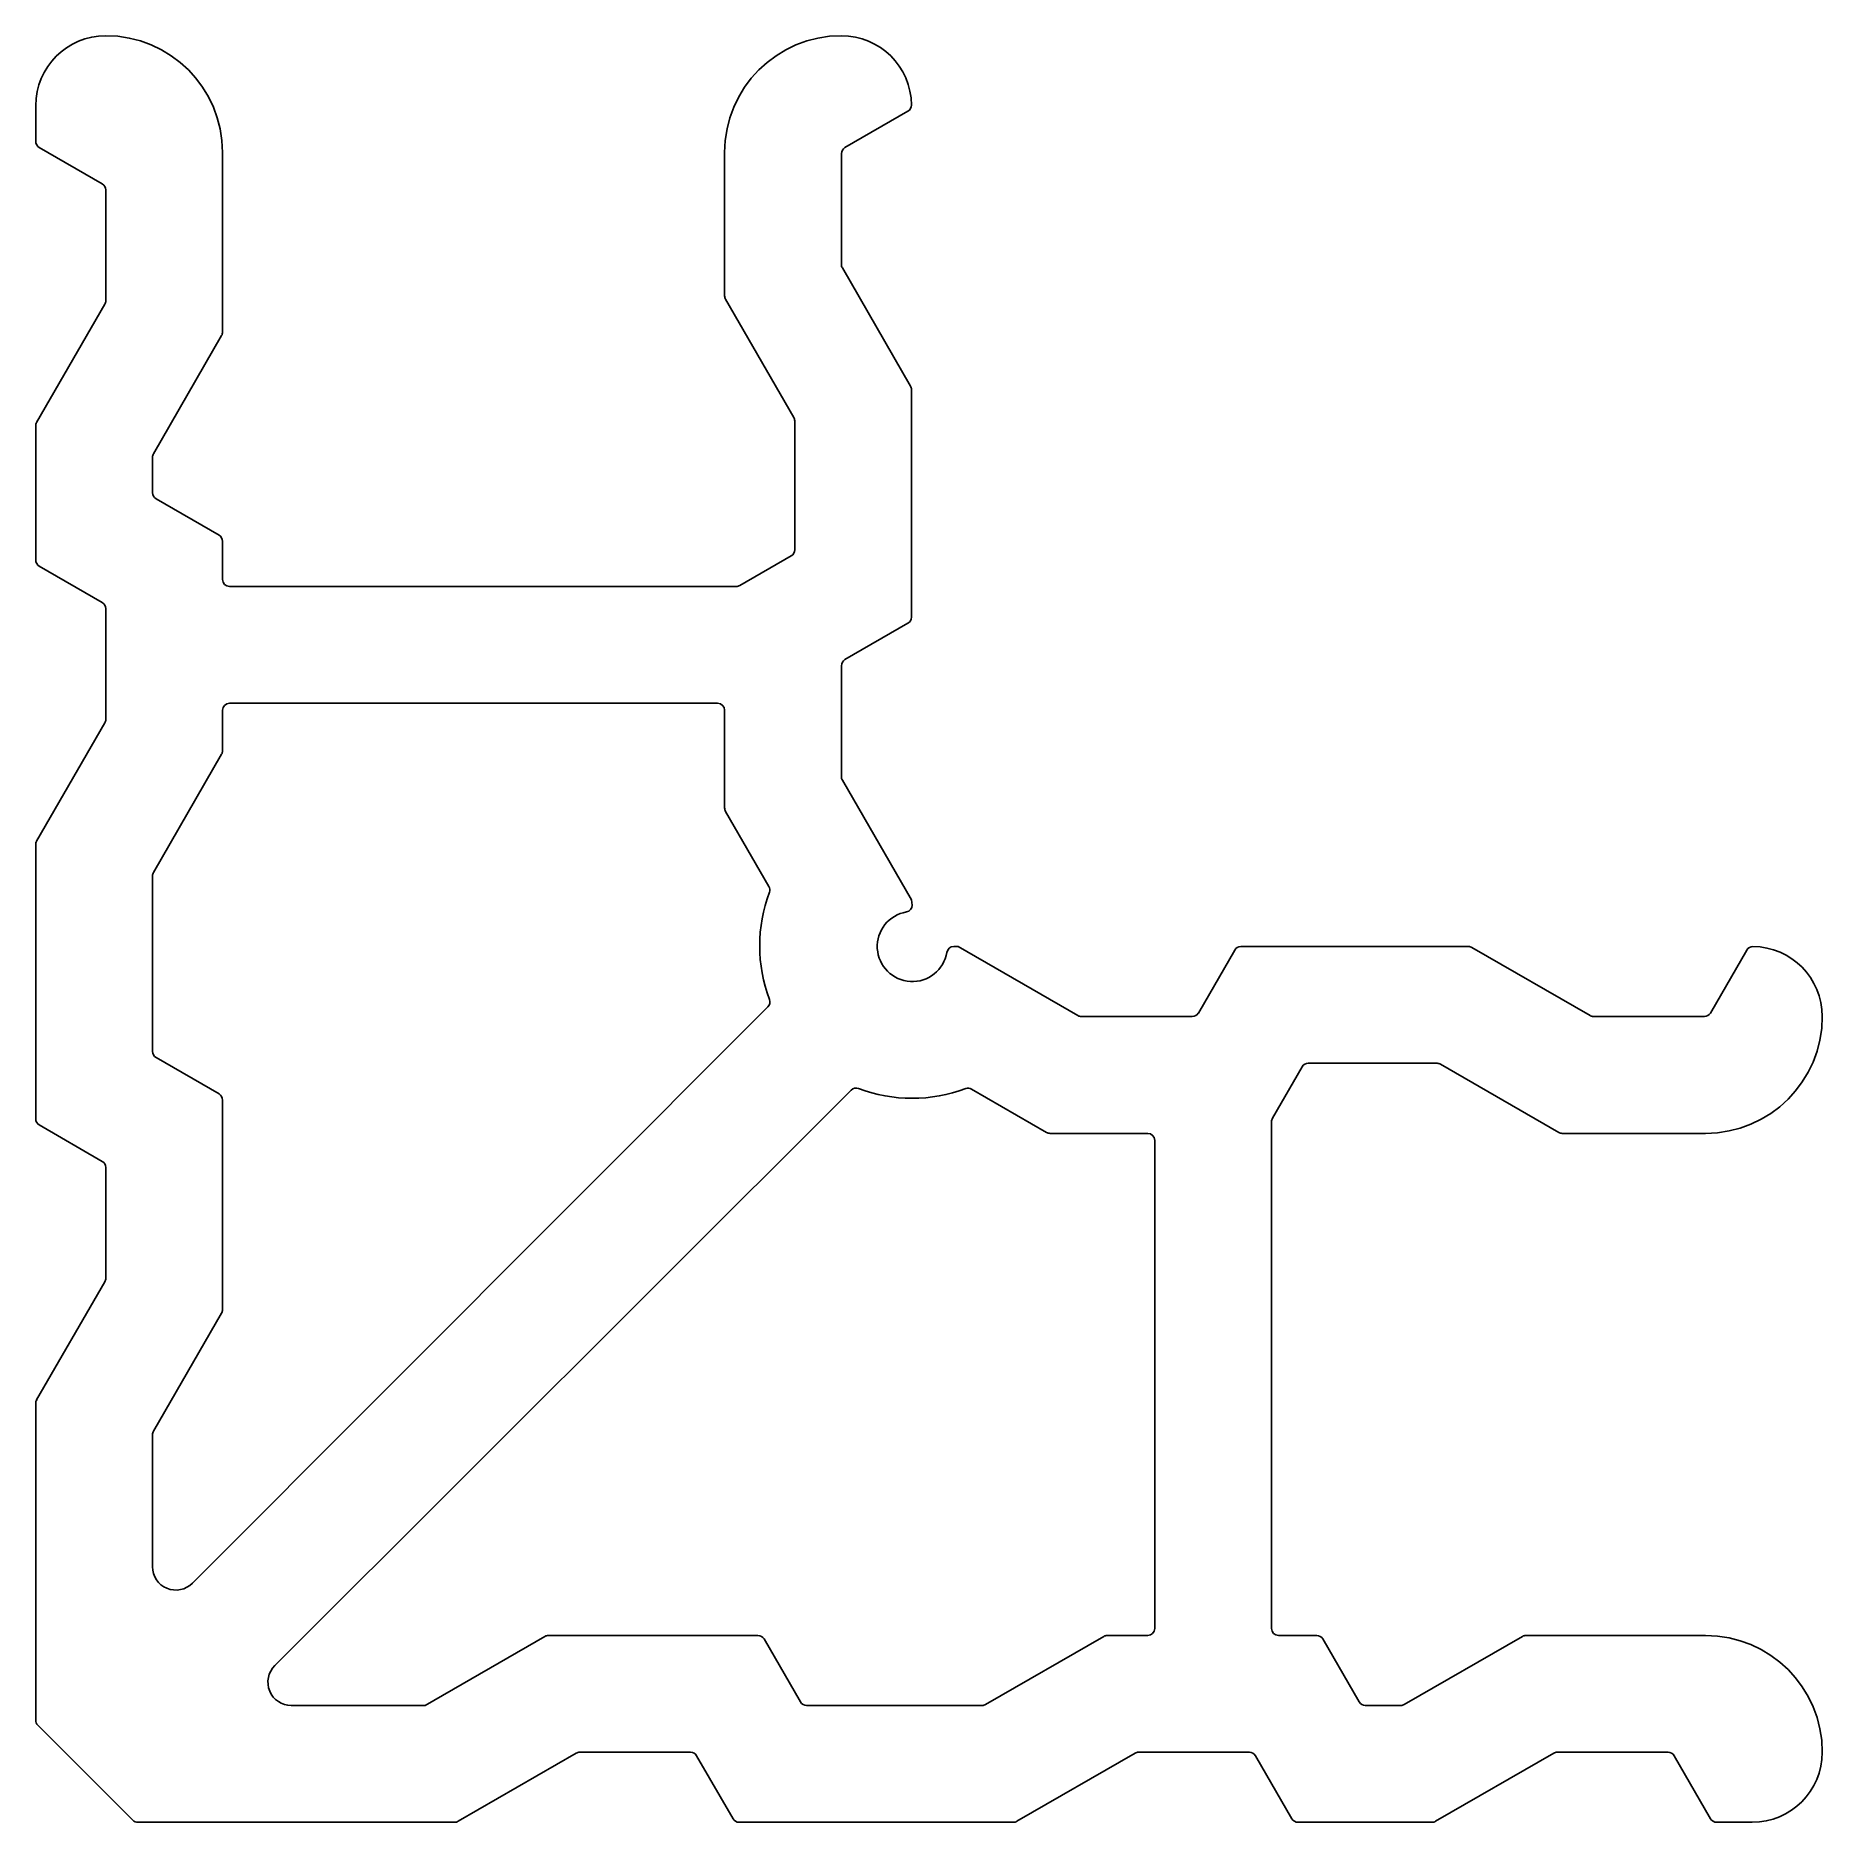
# Model space of a CAD drawing. Extents: x 850.8 to 927.3, y 470.8 to 547.3.
import ezdxf

# ---------------------------------------------------------------- set-up
doc = ezdxf.new("R2010")
doc.units = 0
doc.layers.get('0').update_dxf_attribs({"linetype": 'CONTINUOUS'})

msp = doc.modelspace()

# ---------------------------------------------------------------- linework, layer by layer
at = {"color": 0}
for p, q in [((850.754, 542.819), (850.754, 544.344)), ((888.104, 544.114), (885.404, 542.555)), ((853.604, 541), (850.904, 542.559)), ((858.754, 542.344), (858.754, 534.654)), ((880.254, 536.209), (880.254, 542.344)), ((885.254, 542.295), (885.254, 537.549)), ((853.754, 535.994), (853.754, 540.74)), ((885.294, 537.399), (888.214, 532.342)), ((850.794, 530.787), (853.714, 535.844)), ((883.214, 531.002), (880.294, 536.059)), ((858.714, 534.504), (855.794, 529.447)), ((888.254, 532.192), (888.254, 522.445)), ((850.754, 524.891), (850.754, 530.637)), ((883.254, 525.332), (883.254, 530.852)), ((855.754, 529.297), (855.754, 527.777)), ((855.904, 527.518), (858.604, 525.959)), ((858.754, 525.699), (858.754, 524.059)), ((880.899, 523.799), (883.104, 525.072)), ((853.604, 523.072), (850.904, 524.631)), ((859.054, 523.759), (880.749, 523.759)), ((853.754, 518.066), (853.754, 522.812)), ((888.104, 522.185), (885.404, 520.627)), ((885.254, 520.367), (885.254, 515.62)), ((879.954, 518.759), (859.054, 518.759)), ((850.794, 512.859), (853.714, 517.916)), ((858.754, 518.459), (858.754, 516.726)), ((880.254, 514.281), (880.254, 518.459)), ((858.714, 516.576), (855.794, 511.519)), ((885.294, 515.47), (888.254, 510.344)), ((882.148, 510.92), (880.294, 514.131)), ((850.754, 500.962), (850.754, 512.709)), ((855.754, 511.369), (855.754, 503.849)), ((888.254, 510.344), (888.289, 510.119)), ((890.064, 508.344), (890.254, 508.344)), ((890.254, 508.344), (895.381, 505.384)), ((900.537, 505.494), (902.096, 508.194)), ((902.355, 508.344), (912.102, 508.344)), ((912.252, 508.304), (917.309, 505.384)), ((922.465, 505.494), (924.024, 508.194)), ((857.462, 481.081), (882.106, 505.761)), ((895.531, 505.344), (900.277, 505.344)), ((917.459, 505.344), (922.205, 505.344)), ((855.904, 503.589), (858.604, 502.03)), ((904.982, 503.194), (903.709, 500.989)), ((910.762, 503.344), (905.242, 503.344)), ((915.969, 500.384), (910.912, 503.304)), ((860.991, 477.551), (885.671, 502.196)), ((890.83, 502.238), (894.041, 500.384)), ((858.754, 501.771), (858.754, 492.798)), ((853.604, 499.144), (850.904, 500.703)), ((894.191, 500.344), (898.369, 500.344)), ((903.669, 500.839), (903.669, 479.144)), ((922.254, 500.344), (916.119, 500.344)), ((898.669, 500.044), (898.669, 479.144)), ((853.754, 494.137), (853.754, 498.884)), ((850.794, 488.931), (853.714, 493.987)), ((858.714, 492.648), (855.794, 487.591)), ((850.754, 475.211), (850.754, 488.781)), ((855.754, 487.441), (855.754, 481.787)), ((872.558, 478.804), (867.431, 475.844)), ((881.681, 478.844), (872.708, 478.844)), ((883.499, 475.994), (881.941, 478.694)), ((896.486, 478.804), (891.429, 475.884)), ((898.369, 478.844), (896.636, 478.844)), ((903.969, 478.844), (905.609, 478.844)), ((905.869, 478.694), (907.428, 475.994)), ((909.357, 475.884), (914.414, 478.804)), ((914.564, 478.844), (922.254, 478.844)), ((867.431, 475.844), (861.698, 475.844)), ((891.279, 475.844), (883.759, 475.844)), ((907.687, 475.844), (909.207, 475.844)), ((850.842, 474.999), (854.909, 470.932)), ((873.898, 473.804), (868.841, 470.884)), ((878.794, 473.844), (874.048, 473.844)), ((880.613, 470.994), (879.054, 473.694)), ((897.826, 473.804), (892.769, 470.884)), ((902.722, 473.844), (897.976, 473.844)), ((904.541, 470.994), (902.982, 473.694)), ((915.754, 473.804), (910.697, 470.884)), ((920.651, 473.844), (915.904, 473.844)), ((922.469, 470.994), (920.91, 473.694)), ((868.691, 470.844), (855.121, 470.844)), ((892.619, 470.844), (880.873, 470.844)), ((910.547, 470.844), (904.801, 470.844)), ((924.254, 470.844), (922.729, 470.844))]:
    msp.add_line(p, q, dxfattribs=at)
for centre, radius, start, end in [((853.754, 544.344), 3, 90, 180), ((853.754, 542.344), 5, 0, 90), ((885.254, 542.344), 5, 90, 180), ((885.254, 544.344), 3, 0.62688, 90), ((887.954, 544.373), 0.3, 300, 0.62688), ((851.054, 542.819), 0.3, 180, 240), ((885.554, 542.295), 0.3, 120, 180), ((853.454, 540.74), 0.3, 0, 60), ((885.554, 537.549), 0.3, 180, 210), ((853.454, 535.994), 0.3, 330, 0), ((880.554, 536.209), 0.3, 180, 210), ((858.454, 534.654), 0.3, 330, 0), ((887.954, 532.192), 0.3, 0, 30), ((882.954, 530.852), 0.3, 0, 30), ((851.054, 530.637), 0.3, 150, 180), ((856.054, 529.297), 0.3, 150, 180), ((856.054, 527.777), 0.3, 180, 240), ((858.454, 525.699), 0.3, 0, 60), ((851.054, 524.891), 0.3, 180, 240), ((882.954, 525.332), 0.3, 300, 0), ((859.054, 524.059), 0.3, 180, 270), ((880.749, 524.059), 0.3, 270, 300), ((853.454, 522.812), 0.3, 0, 60), ((887.954, 522.445), 0.3, 300, 0), ((885.554, 520.367), 0.3, 120, 180), ((859.054, 518.459), 0.3, 90, 180), ((879.954, 518.459), 0.3, 0, 90), ((853.454, 518.066), 0.3, 330, 0), ((858.454, 516.726), 0.3, 330, 0), ((885.554, 515.62), 0.3, 180, 210), ((880.554, 514.281), 0.3, 180, 210), ((851.054, 512.709), 0.3, 150, 180), ((856.054, 511.369), 0.3, 150, 180), ((888.254, 508.379), 6.5, 159.41629, 200.72525), ((881.888, 510.77), 0.3, 339.41629, 30), ((888.289, 508.344), 1.5, 99.59407, 350.40593), ((887.989, 510.119), 0.3, 279.59407, 360), ((890.064, 508.044), 0.3, 90, 170.40593), ((902.355, 508.044), 0.3, 90, 150), ((912.102, 508.044), 0.3, 60, 90), ((924.283, 508.044), 0.3, 89.37312, 150), ((924.254, 505.344), 3, 0, 89.37312), ((881.894, 505.973), 0.3, 315.04098, 20.72525), ((895.531, 505.644), 0.3, 240, 270), ((900.277, 505.644), 0.3, 270, 330), ((917.459, 505.644), 0.3, 240, 270), ((922.205, 505.644), 0.3, 270, 330), ((922.254, 505.344), 5, 270, 0), ((856.054, 503.849), 0.3, 180, 240), ((905.242, 503.044), 0.3, 90, 150), ((910.762, 503.044), 0.3, 60, 90), ((858.454, 501.771), 0.3, 0, 60), ((885.883, 501.984), 0.3, 69.27475, 134.95902), ((888.289, 508.344), 6.5, 249.27475, 290.58371), ((890.68, 501.978), 0.3, 60, 110.58371), ((851.054, 500.962), 0.3, 180, 240), ((894.191, 500.644), 0.3, 240, 270), ((898.369, 500.044), 0.3, 0, 90), ((903.969, 500.839), 0.3, 150, 180), ((916.119, 500.644), 0.3, 240, 270), ((853.454, 498.884), 0.3, 0, 60), ((853.454, 494.137), 0.3, 330, 0), ((858.454, 492.798), 0.3, 330, 0), ((851.054, 488.781), 0.3, 150, 180), ((856.054, 487.441), 0.3, 150, 180), ((856.754, 481.787), 1, 180, 315.04098), ((898.369, 479.144), 0.3, 270, 0), ((903.969, 479.144), 0.3, 180, 270), ((872.708, 478.544), 0.3, 90, 120), ((881.681, 478.544), 0.3, 30, 90), ((896.636, 478.544), 0.3, 90, 120), ((905.609, 478.544), 0.3, 30, 90), ((914.564, 478.544), 0.3, 90, 120), ((922.254, 473.844), 5, 0, 90), ((861.698, 476.844), 1, 134.95902, 270), ((883.759, 476.144), 0.3, 210, 270), ((891.279, 476.144), 0.3, 270, 300), ((907.687, 476.144), 0.3, 210, 270), ((909.207, 476.144), 0.3, 270, 300), ((851.054, 475.211), 0.3, 180, 225), ((874.048, 473.544), 0.3, 90, 120), ((878.794, 473.544), 0.3, 30, 90), ((897.976, 473.544), 0.3, 90, 120), ((902.722, 473.544), 0.3, 30, 90), ((915.904, 473.544), 0.3, 90, 120), ((920.651, 473.544), 0.3, 30, 90), ((924.254, 473.844), 3, 270, 0), ((855.121, 471.144), 0.3, 225, 270), ((868.691, 471.144), 0.3, 270, 300), ((880.873, 471.144), 0.3, 210, 270), ((892.619, 471.144), 0.3, 270, 300), ((904.801, 471.144), 0.3, 210, 270), ((910.547, 471.144), 0.3, 270, 300), ((922.729, 471.144), 0.3, 210, 270)]:
    msp.add_arc(centre, radius, start, end, dxfattribs=at)

doc.saveas('drawing.dxf')
